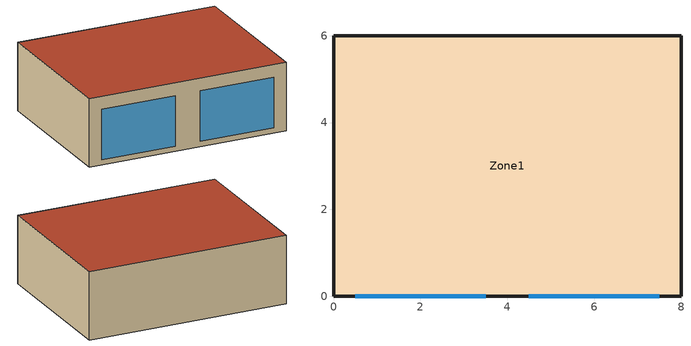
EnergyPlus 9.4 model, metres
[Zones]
Zone1
 floor ground (Floor_configure): 0,0 0,6 8,6 8,0 z0
 wall outside (Wall-configure): 0,0 8,0 8,6 0,6 0,0 z0:2.7
 window (Window_configure): 0.5,0 3.5,0 / 4.5,0 7.5,0 z0.2:2.2
 roof outside (Roof_configure): 0,6 0,0 8,0 8,6 z2.7
[Building]
Case600: North Axis {deg}=0; Terrain=Country; Loads Convergence Tolerance Value {W}=0.04; Temperature Convergence Tolerance Value {deltaC}=0.004; Solar Distribution=FullInteriorAndExterior; Maximum Number of Warmup Days=25; Minimum Number of Warmup Days=6
[Site:Location]
Denver-Stapleton CO USA TMY23062: Latitude {deg}=39.8; Longitude {deg}=-104.9; Time Zone {hr}=-7; Elevation {m}=1609
[Site:GroundTemperature:BuildingSurface]
10, 10, 10, 10, 10, 10, 10, 10, 10, 10, 10, 10
[Site:GroundReflectance]
0.2, 0.2, 0.2, 0.2, 0.2, 0.2, 0.2, 0.2, 0.2, 0.2, 0.2, 0.2
[Material] Roughness=Rough; Thermal Absorptance=0.9; Solar Absorptance=0.6; Visible Absorptance=0.6
Name | Thickness {m} | Conductivity {W/m-K} | Density {kg/m3} | Specific Heat {J/kg-K}
PLASTERBOARD-12mm | 0.012 | 0.16 | 950 | 840
FIBERGLASS-66mm | 0.066 | 0.04 | 12 | 840
WOODSIDING-9mm | 0.009 | 0.14 | 530 | 900
TIMBERFLOORING-25mm | 0.025 | 0.14 | 650 | 1200
FIBERGLASS-1003mm | 1.003 | 0.04 | 1 | 100
PLASTERBOARD-10mm | 0.01 | 0.16 | 950 | 840
FIBERGLASS-111mm | 0.1118 | 0.04 | 12 | 840
ROOFDECK-19mm | 0.019 | 0.14 | 530 | 900
[WindowMaterial:Glazing]
GlassType1: Optical Data Type=SpectralAverage; Thickness {m}=0.003175; Solar Transmittance at Normal Incidence=0.86156; Front Side Solar Reflectance at Normal Incidence=0.07846; Back Side Solar Reflectance at Normal Incidence=0.07846; Visible Transmittance at Normal Incidence=0.91325; Front Side Visible Reflectance at Normal Incidence=0.082; Back Side Visible Reflectance at Normal Incidence=0.082; Infrared Transmittance at Normal Incidence=0; Front Side Infrared Hemispherical Emissivity=0.84; Back Side Infrared Hemispherical Emissivity=0.84; Conductivity {W/m-K}=1.06
[WindowMaterial:Gas]
AirSpaceResistance: Gas Type=AIR; Thickness {m}=0.013
[Construction]
Wall-configure: WOODSIDING-9mm, FIBERGLASS-66mm, PLASTERBOARD-12mm
Floor_configure: FIBERGLASS-1003mm, TIMBERFLOORING-25mm
Roof_configure: ROOFDECK-19mm, FIBERGLASS-111mm, PLASTERBOARD-10mm
Window_configure: GlassType1, AirSpaceResistance, GlassType1
[Zone]
Zone1: Multiplier=1; Ceiling Height {m}=2.7; Volume {m3}=129.6
[OtherEquipment]
Euip 1: Fuel Type=None; Zone or ZoneList=Zone1; Schedule=Sch 1; Design Level Calculation Method=EquipmentLevel; Design Level {W}=200; Fraction Latent=0; Fraction Radiant=0.6; Fraction Lost=0
[ZoneInfiltration:DesignFlowRate]
Infil_1: Zone or ZoneList=Zone1; Schedule=Sch 2; Design Flow Rate Calculation Method=Flow/Zone; Design Flow Rate {m3/s}=0.4911; Constant Term Coefficient=1; Temperature Term Coefficient=0; Velocity Term Coefficient=0; Velocity Squared Term Coefficient=0
[Schedule:Day:Hourly]
Day Sch 1: 1, 1, 1, 1, 1, 1, 1, 1, 1, 1, 1, 1, 1, 1, 1, 1, 1, 1, 1, 1, 1, 1, 1, 1
Day Sch 2: 1, 1, 1, 1, 1, 1, 1, 0.0366524, 0.0366524, 0.0366524, 0.0366524, 0.0366524, 0.0366524, 0.0366524, 0.0366524, 0.0366524, 0.0366524, 0.0366524, 1, 1, 1, 1, 1, 1
[Schedule:Week:Daily]
Week Sch 1: Day Sch 1, Day Sch 1, Day Sch 1, Day Sch 1, Day Sch 1, Day Sch 1, Day Sch 1, Day Sch 1, Day Sch 1, Day Sch 1, Day Sch 1, Day Sch 1
Week Sch 2: Day Sch 2, Day Sch 2, Day Sch 2, Day Sch 2, Day Sch 2, Day Sch 2, Day Sch 2, Day Sch 2, Day Sch 2, Day Sch 2, Day Sch 2, Day Sch 2
[Schedule:Year]
Sch 1: Week Sch 1, 1, 1, 12, 31
Sch 2: Week Sch 2, 1, 1, 12, 31
